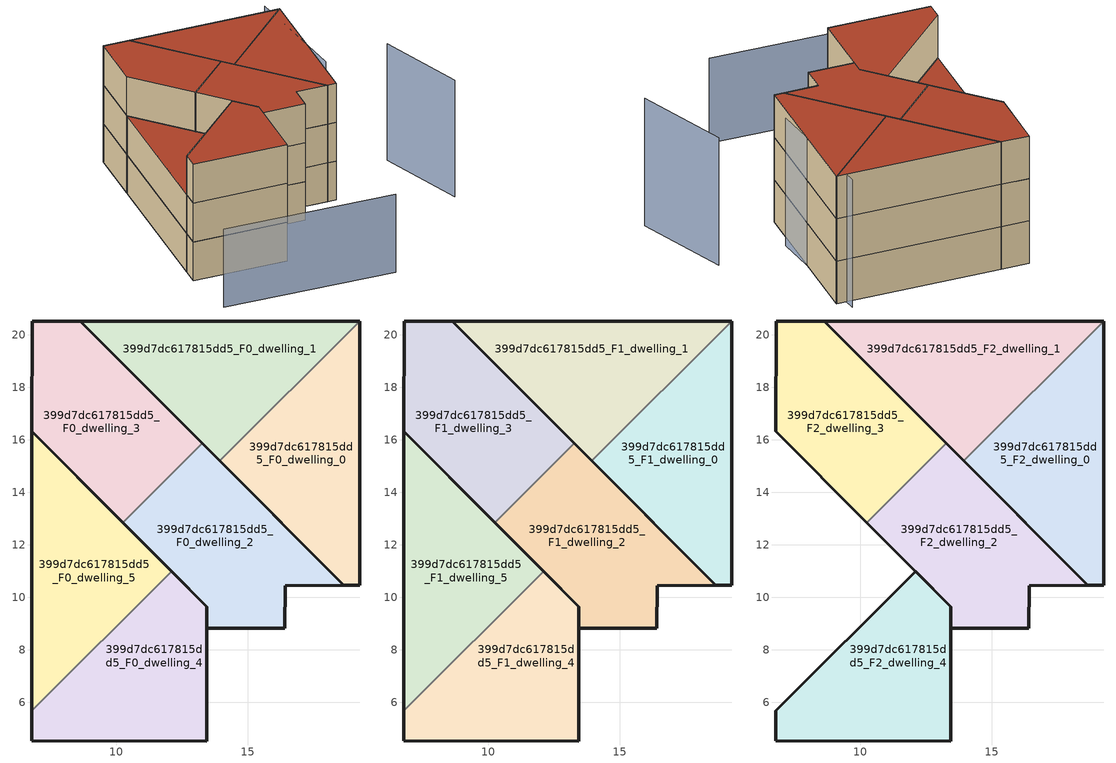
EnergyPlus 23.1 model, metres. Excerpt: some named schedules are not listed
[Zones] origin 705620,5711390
399d7dc617815dd5_F0_dwelling_0
 floor ground (EU_floor_Construction): 19.27,10.45 19.28,20.51 19.27,20.51 13.93,15.19 18.67,10.45 z0
 wall outside (EU_wall_Construction): 19.28,20.51 19.27,10.45 18.67,10.45 13.93,15.19 z0:3
 wall adiabatic (EU_wall_Construction): 19.27,20.51 19.28,20.51 z0:3
 wall to 399d7dc617815dd5_F0_dwelling_1 (EU_wall_Construction): 13.93,15.19 19.27,20.51 z0:3
399d7dc617815dd5_F0_dwelling_1
 floor ground (EU_floor_Construction): 19.27,20.51 8.61,20.52 13.93,15.19 z0
 wall outside (EU_wall_Construction): 13.93,15.19 8.61,20.52 19.27,20.51 z0:3
399d7dc617815dd5_F0_dwelling_2
 floor ground (EU_floor_Construction): 18.67,10.45 13.27,15.86 10.25,12.84 13.45,9.63 13.45,8.82 16.42,8.82 16.43,10.44 z0
 wall outside (EU_wall_Construction): 13.27,15.86 18.67,10.45 16.43,10.44 16.42,8.82 13.45,8.82 13.45,9.63 10.25,12.84 z0:3
 wall to 399d7dc617815dd5_F0_dwelling_3 (EU_wall_Construction): 10.25,12.84 13.27,15.86 z0:3
399d7dc617815dd5_F0_dwelling_3
 floor ground (EU_floor_Construction): 13.27,15.86 8.61,20.52 6.79,20.52 6.79,16.31 10.25,12.84 z0
 wall outside (EU_wall_Construction): 10.25,12.84 6.79,16.31 6.79,20.52 8.61,20.52 13.27,15.86 z0:3
399d7dc617815dd5_F0_dwelling_4
 floor ground (EU_floor_Construction): 13.44,4.52 13.45,9.63 12.1,10.98 6.77,5.67 6.77,4.53 z0
 wall outside (EU_wall_Construction): 12.1,10.98 13.45,9.63 13.44,4.52 6.77,4.53 6.77,5.67 z0:3
 wall to 399d7dc617815dd5_F0_dwelling_5 (EU_wall_Construction): 6.77,5.67 12.1,10.98 z0:3
399d7dc617815dd5_F0_dwelling_5
 floor ground (EU_floor_Construction): 12.1,10.98 6.79,16.31 6.77,5.67 z0
 wall outside (EU_wall_Construction): 6.77,5.67 6.79,16.31 12.1,10.98 z0:3
399d7dc617815dd5_F1_dwelling_0
 floor to 399d7dc617815dd5_F0_dwelling_0 (EU_floor_Construction): 19.27,10.45 19.28,20.51 19.27,20.51 13.93,15.19 18.67,10.45 z3
 wall outside (EU_wall_Construction): 19.28,20.51 19.27,10.45 18.67,10.45 13.93,15.19 z3:6
 wall adiabatic (EU_wall_Construction): 19.27,20.51 19.28,20.51 z3:6
 wall to 399d7dc617815dd5_F1_dwelling_1 (EU_wall_Construction): 13.93,15.19 19.27,20.51 z3:6
399d7dc617815dd5_F1_dwelling_1
 floor to 399d7dc617815dd5_F0_dwelling_1 (EU_floor_Construction): 19.27,20.51 8.61,20.52 13.93,15.19 z3
 wall outside (EU_wall_Construction): 13.93,15.19 8.61,20.52 19.27,20.51 z3:6
399d7dc617815dd5_F1_dwelling_2
 floor to 399d7dc617815dd5_F0_dwelling_2 (EU_floor_Construction): 18.67,10.45 13.27,15.86 10.25,12.84 13.45,9.63 13.45,8.82 16.42,8.82 16.43,10.44 z3
 wall outside (EU_wall_Construction): 13.27,15.86 18.67,10.45 16.43,10.44 16.42,8.82 13.45,8.82 13.45,9.63 10.25,12.84 z3:6
 wall to 399d7dc617815dd5_F1_dwelling_3 (EU_wall_Construction): 10.25,12.84 13.27,15.86 z3:6
399d7dc617815dd5_F1_dwelling_3
 floor to 399d7dc617815dd5_F0_dwelling_3 (EU_floor_Construction): 13.27,15.86 8.61,20.52 6.79,20.52 6.79,16.31 10.25,12.84 z3
 wall outside (EU_wall_Construction): 10.25,12.84 6.79,16.31 6.79,20.52 8.61,20.52 13.27,15.86 z3:6
399d7dc617815dd5_F1_dwelling_4
 floor to 399d7dc617815dd5_F0_dwelling_4 (EU_floor_Construction): 13.44,4.52 13.45,9.63 12.1,10.98 6.77,5.67 6.77,4.53 z3
 wall outside (EU_wall_Construction): 12.1,10.98 13.45,9.63 13.44,4.52 6.77,4.53 6.77,5.67 z3:6
 wall to 399d7dc617815dd5_F1_dwelling_5 (EU_wall_Construction): 6.77,5.67 12.1,10.98 z3:6
399d7dc617815dd5_F1_dwelling_5
 floor to 399d7dc617815dd5_F0_dwelling_5 (EU_floor_Construction): 12.1,10.98 6.79,16.31 6.77,5.67 z3
 wall outside (EU_wall_Construction): 6.77,5.67 6.79,16.31 12.1,10.98 z3:6
 roof outside (EU_roof_Construction): 6.79,16.31 12.1,10.98 6.77,5.67 z6
399d7dc617815dd5_F2_dwelling_0
 floor to 399d7dc617815dd5_F1_dwelling_0 (EU_floor_Construction): 19.27,10.45 19.28,20.51 19.27,20.51 13.93,15.19 18.67,10.45 z6
 wall outside (EU_wall_Construction): 19.28,20.51 19.27,10.45 18.67,10.45 13.93,15.19 z6:9
 wall adiabatic (EU_wall_Construction): 19.27,20.51 19.28,20.51 z6:9
 wall to 399d7dc617815dd5_F2_dwelling_1 (EU_wall_Construction): 13.93,15.19 19.27,20.51 z6:9
 roof outside (EU_roof_Construction): 19.28,20.51 19.27,10.45 18.67,10.45 13.93,15.19 19.27,20.51 z9
399d7dc617815dd5_F2_dwelling_1
 floor to 399d7dc617815dd5_F1_dwelling_1 (EU_floor_Construction): 19.27,20.51 8.61,20.52 13.93,15.19 z6
 wall outside (EU_wall_Construction): 13.93,15.19 8.61,20.52 19.27,20.51 z6:9
 roof outside (EU_roof_Construction): 19.27,20.51 13.93,15.19 8.61,20.52 z9
399d7dc617815dd5_F2_dwelling_2
 floor to 399d7dc617815dd5_F1_dwelling_2 (EU_floor_Construction): 18.67,10.45 13.27,15.86 10.25,12.84 13.45,9.63 13.45,8.82 16.42,8.82 16.43,10.44 z6
 wall outside (EU_wall_Construction): 13.27,15.86 18.67,10.45 16.43,10.44 16.42,8.82 13.45,8.82 13.45,9.63 10.25,12.84 z6:9
 wall to 399d7dc617815dd5_F2_dwelling_3 (EU_wall_Construction): 10.25,12.84 13.27,15.86 z6:9
 roof outside (EU_roof_Construction): 13.27,15.86 18.67,10.45 16.43,10.44 16.42,8.82 13.45,8.82 13.45,9.63 10.25,12.84 z9
399d7dc617815dd5_F2_dwelling_3
 floor to 399d7dc617815dd5_F1_dwelling_3 (EU_floor_Construction): 13.27,15.86 8.61,20.52 6.79,20.52 6.79,16.31 10.25,12.84 z6
 wall outside (EU_wall_Construction): 10.25,12.84 6.79,16.31 6.79,20.52 8.61,20.52 13.27,15.86 z6:9
 roof outside (EU_roof_Construction): 8.61,20.52 13.27,15.86 10.25,12.84 6.79,16.31 6.79,20.52 z9
399d7dc617815dd5_F2_dwelling_4
 floor to 399d7dc617815dd5_F1_dwelling_4 (EU_floor_Construction): 13.44,4.52 13.45,9.63 12.1,10.98 6.77,5.67 6.77,4.53 z6
 wall outside (EU_wall_Construction): 13.45,9.63 13.44,4.52 6.77,4.53 6.77,5.67 12.1,10.98 13.45,9.63 z6:9
 roof outside (EU_roof_Construction): 12.1,10.98 13.45,9.63 13.44,4.52 6.77,4.53 6.77,5.67 z9
shading: 7.43,0.74 19.54,0.6 z0:6; 26.66,7.95 24.21,13.8 / 19.62,13.21 18.51,21.19 z0:9
[Building]
EU S2 Campaign: North Axis=0; Terrain=City; Solar Distribution=FullExterior
[Site:Location]
London: Latitude=51.5; Longitude=-0.5; Time Zone=0; Elevation=25
[SizingPeriod:WeatherFileDays]
AnnualSizingPeriod: Begin Month=1; Begin Day of Month=1; End Month=12; End Day of Month=31; Day of Week for Start Day=Monday; Use Weather File Daylight Saving Period=No; Use Weather File Rain and Snow Indicators=No
[MATERIAL]
EU_InternalMass_Material: Roughness=MediumRough; Thickness=0.1; Conductivity=1; Density=1800; Specific Heat=900; Thermal Absorptance=0.9; Solar Absorptance=0.7; Visible Absorptance=0.7
[MATERIAL:NOMASS] Roughness=MediumRough; Thermal Absorptance=0.9; Solar Absorptance=0.7; Visible Absorptance=0.7
Name | Thermal Resistance
EU_wall_NoMass | 1.04674
EU_roof_NoMass | 4.32442
EU_floor_NoMass | 2.04616
[CONSTRUCTION]
EU_wall_Construction: EU_wall_NoMass
EU_roof_Construction: EU_roof_NoMass
EU_floor_Construction: EU_floor_NoMass
EU_InternalMass_Construction: EU_InternalMass_Material
[ZONE] Type=1; Multiplier=1; Ceiling Height=autocalculate; Floor Area=autocalculate; Part of Total Floor Area=Yes
Name | Volume
399d7dc617815dd5_F0_dwelling_0; 399d7dc617815dd5_F1_dwelling_0; 399d7dc617815dd5_F2_dwelling_0; 399d7dc617815dd5_F0_dwelling_1; 399d7dc617815dd5_F1_dwelling_1; 399d7dc617815dd5_F2_dwelling_1 | 85.0671
399d7dc617815dd5_F0_dwelling_2; 399d7dc617815dd5_F1_dwelling_2; 399d7dc617815dd5_F2_dwelling_2 | 86.0618
399d7dc617815dd5_F0_dwelling_3; 399d7dc617815dd5_F1_dwelling_3; 399d7dc617815dd5_F2_dwelling_3 | 85.062
399d7dc617815dd5_F0_dwelling_4; 399d7dc617815dd5_F1_dwelling_4; 399d7dc617815dd5_F2_dwelling_4 | 84.0798
399d7dc617815dd5_F0_dwelling_5; 399d7dc617815dd5_F1_dwelling_5 | 85.0518
[INTERNALMASS] Construction=EU_InternalMass_Construction
Name | Zone or ZoneList | Surface Area
399d7dc617815dd5_F0_dwelling_0_EU_InternalMass | 399d7dc617815dd5_F0_dwelling_0 | 28.3554
399d7dc617815dd5_F0_dwelling_1_EU_InternalMass | 399d7dc617815dd5_F0_dwelling_1 | 28.3557
399d7dc617815dd5_F0_dwelling_2_EU_InternalMass | 399d7dc617815dd5_F0_dwelling_2 | 28.688
399d7dc617815dd5_F0_dwelling_3_EU_InternalMass | 399d7dc617815dd5_F0_dwelling_3 | 28.3536
399d7dc617815dd5_F0_dwelling_4_EU_InternalMass | 399d7dc617815dd5_F0_dwelling_4 | 28.0254
399d7dc617815dd5_F0_dwelling_5_EU_InternalMass | 399d7dc617815dd5_F0_dwelling_5 | 28.3503
399d7dc617815dd5_F1_dwelling_0_EU_InternalMass | 399d7dc617815dd5_F1_dwelling_0 | 28.3554
399d7dc617815dd5_F1_dwelling_1_EU_InternalMass | 399d7dc617815dd5_F1_dwelling_1 | 28.3557
399d7dc617815dd5_F1_dwelling_2_EU_InternalMass | 399d7dc617815dd5_F1_dwelling_2 | 28.688
399d7dc617815dd5_F1_dwelling_3_EU_InternalMass | 399d7dc617815dd5_F1_dwelling_3 | 28.3536
399d7dc617815dd5_F1_dwelling_4_EU_InternalMass | 399d7dc617815dd5_F1_dwelling_4 | 28.0254
399d7dc617815dd5_F1_dwelling_5_EU_InternalMass | 399d7dc617815dd5_F1_dwelling_5 | 28.3503
399d7dc617815dd5_F2_dwelling_0_EU_InternalMass | 399d7dc617815dd5_F2_dwelling_0 | 34.0233
399d7dc617815dd5_F2_dwelling_1_EU_InternalMass | 399d7dc617815dd5_F2_dwelling_1 | 34.027
399d7dc617815dd5_F2_dwelling_2_EU_InternalMass | 399d7dc617815dd5_F2_dwelling_2 | 34.0292
399d7dc617815dd5_F2_dwelling_3_EU_InternalMass | 399d7dc617815dd5_F2_dwelling_3 | 34.0222
399d7dc617815dd5_F2_dwelling_4_EU_InternalMass | 399d7dc617815dd5_F2_dwelling_4 | 34.0189
[OTHEREQUIPMENT] Fuel Type=Electricity; Design Level Calculation Method=Watts/Area; Power per Zone Floor Area=1; Fraction Latent=0; Fraction Radiant=0; Fraction Lost=0; Carbon Dioxide Generation Rate=0; EndUse Subcategory=EU_Step8_InternalGains
Name | Zone or ZoneList or Space or SpaceList | Schedule
EU_Step8_InternalGain_399d7dc617815dd5_F0_dwelling_0_f000 | 399d7dc617815dd5_F0_dwelling_0 | EU_Step8_GainSchedule_399d7dc617815dd5_F0_dwelling_0_f000
EU_Step8_InternalGain_399d7dc617815dd5_F0_dwelling_1_f000 | 399d7dc617815dd5_F0_dwelling_1 | EU_Step8_GainSchedule_399d7dc617815dd5_F0_dwelling_1_f000
EU_Step8_InternalGain_399d7dc617815dd5_F0_dwelling_2_f000 | 399d7dc617815dd5_F0_dwelling_2 | EU_Step8_GainSchedule_399d7dc617815dd5_F0_dwelling_2_f000
EU_Step8_InternalGain_399d7dc617815dd5_F0_dwelling_3_f000 | 399d7dc617815dd5_F0_dwelling_3 | EU_Step8_GainSchedule_399d7dc617815dd5_F0_dwelling_3_f000
EU_Step8_InternalGain_399d7dc617815dd5_F0_dwelling_4_f000 | 399d7dc617815dd5_F0_dwelling_4 | EU_Step8_GainSchedule_399d7dc617815dd5_F0_dwelling_4_f000
EU_Step8_InternalGain_399d7dc617815dd5_F0_dwelling_5_f000 | 399d7dc617815dd5_F0_dwelling_5 | EU_Step8_GainSchedule_399d7dc617815dd5_F0_dwelling_5_f000
EU_Step8_InternalGain_399d7dc617815dd5_F1_dwelling_0_f000 | 399d7dc617815dd5_F1_dwelling_0 | EU_Step8_GainSchedule_399d7dc617815dd5_F1_dwelling_0_f000
EU_Step8_InternalGain_399d7dc617815dd5_F1_dwelling_1_f000 | 399d7dc617815dd5_F1_dwelling_1 | EU_Step8_GainSchedule_399d7dc617815dd5_F1_dwelling_1_f000
EU_Step8_InternalGain_399d7dc617815dd5_F1_dwelling_2_f000 | 399d7dc617815dd5_F1_dwelling_2 | EU_Step8_GainSchedule_399d7dc617815dd5_F1_dwelling_2_f000
EU_Step8_InternalGain_399d7dc617815dd5_F1_dwelling_3_f000 | 399d7dc617815dd5_F1_dwelling_3 | EU_Step8_GainSchedule_399d7dc617815dd5_F1_dwelling_3_f000
EU_Step8_InternalGain_399d7dc617815dd5_F1_dwelling_4_f000 | 399d7dc617815dd5_F1_dwelling_4 | EU_Step8_GainSchedule_399d7dc617815dd5_F1_dwelling_4_f000
EU_Step8_InternalGain_399d7dc617815dd5_F1_dwelling_5_f000 | 399d7dc617815dd5_F1_dwelling_5 | EU_Step8_GainSchedule_399d7dc617815dd5_F1_dwelling_5_f000
EU_Step8_InternalGain_399d7dc617815dd5_F2_dwelling_0_f000 | 399d7dc617815dd5_F2_dwelling_0 | EU_Step8_GainSchedule_399d7dc617815dd5_F2_dwelling_0_f000
EU_Step8_InternalGain_399d7dc617815dd5_F2_dwelling_1_f000 | 399d7dc617815dd5_F2_dwelling_1 | EU_Step8_GainSchedule_399d7dc617815dd5_F2_dwelling_1_f000
EU_Step8_InternalGain_399d7dc617815dd5_F2_dwelling_2_f000 | 399d7dc617815dd5_F2_dwelling_2 | EU_Step8_GainSchedule_399d7dc617815dd5_F2_dwelling_2_f000
EU_Step8_InternalGain_399d7dc617815dd5_F2_dwelling_3_f000 | 399d7dc617815dd5_F2_dwelling_3 | EU_Step8_GainSchedule_399d7dc617815dd5_F2_dwelling_3_f000
EU_Step8_InternalGain_399d7dc617815dd5_F2_dwelling_4_f000 | 399d7dc617815dd5_F2_dwelling_4 | EU_Step8_GainSchedule_399d7dc617815dd5_F2_dwelling_4_f000
[ZONEVENTILATION:DESIGNFLOWRATE] Schedule=EU_AlwaysOn; Design Flow Rate Calculation Method=AirChanges/Hour; Air Changes per Hour=0.488719; Ventilation Type=Natural; Fan Pressure Rise=0; Fan Total Efficiency=1; Constant Term Coefficient=1; Temperature Term Coefficient=0; Velocity Term Coefficient=0; Velocity Squared Term Coefficient=0; Minimum Indoor Temperature=-100; Maximum Indoor Temperature=100; Delta Temperature=-100; Minimum Outdoor Temperature=-100; Maximum Outdoor Temperature=100; Maximum Wind Speed=40
Name | Zone or ZoneList or Space or SpaceList
EU_ConstantAir_399d7dc617815dd5_F0_dwelling_0 | 399d7dc617815dd5_F0_dwelling_0
EU_ConstantAir_399d7dc617815dd5_F0_dwelling_1 | 399d7dc617815dd5_F0_dwelling_1
EU_ConstantAir_399d7dc617815dd5_F0_dwelling_2 | 399d7dc617815dd5_F0_dwelling_2
EU_ConstantAir_399d7dc617815dd5_F0_dwelling_3 | 399d7dc617815dd5_F0_dwelling_3
EU_ConstantAir_399d7dc617815dd5_F0_dwelling_4 | 399d7dc617815dd5_F0_dwelling_4
EU_ConstantAir_399d7dc617815dd5_F0_dwelling_5 | 399d7dc617815dd5_F0_dwelling_5
EU_ConstantAir_399d7dc617815dd5_F1_dwelling_0 | 399d7dc617815dd5_F1_dwelling_0
EU_ConstantAir_399d7dc617815dd5_F1_dwelling_1 | 399d7dc617815dd5_F1_dwelling_1
EU_ConstantAir_399d7dc617815dd5_F1_dwelling_2 | 399d7dc617815dd5_F1_dwelling_2
EU_ConstantAir_399d7dc617815dd5_F1_dwelling_3 | 399d7dc617815dd5_F1_dwelling_3
EU_ConstantAir_399d7dc617815dd5_F1_dwelling_4 | 399d7dc617815dd5_F1_dwelling_4
EU_ConstantAir_399d7dc617815dd5_F1_dwelling_5 | 399d7dc617815dd5_F1_dwelling_5
EU_ConstantAir_399d7dc617815dd5_F2_dwelling_0 | 399d7dc617815dd5_F2_dwelling_0
EU_ConstantAir_399d7dc617815dd5_F2_dwelling_1 | 399d7dc617815dd5_F2_dwelling_1
EU_ConstantAir_399d7dc617815dd5_F2_dwelling_2 | 399d7dc617815dd5_F2_dwelling_2
EU_ConstantAir_399d7dc617815dd5_F2_dwelling_3 | 399d7dc617815dd5_F2_dwelling_3
EU_ConstantAir_399d7dc617815dd5_F2_dwelling_4 | 399d7dc617815dd5_F2_dwelling_4
[HVACTEMPLATE:THERMOSTAT] Constant Heating Setpoint=20; Constant Cooling Setpoint=50
EU_HeatOnly_399d7dc617815dd5_F0_dwelling_0; EU_HeatOnly_399d7dc617815dd5_F0_dwelling_1; EU_HeatOnly_399d7dc617815dd5_F0_dwelling_2; EU_HeatOnly_399d7dc617815dd5_F0_dwelling_3; EU_HeatOnly_399d7dc617815dd5_F0_dwelling_4; EU_HeatOnly_399d7dc617815dd5_F0_dwelling_5; EU_HeatOnly_399d7dc617815dd5_F1_dwelling_0; EU_HeatOnly_399d7dc617815dd5_F1_dwelling_1; EU_HeatOnly_399d7dc617815dd5_F1_dwelling_2; EU_HeatOnly_399d7dc617815dd5_F1_dwelling_3; EU_HeatOnly_399d7dc617815dd5_F1_dwelling_4; EU_HeatOnly_399d7dc617815dd5_F1_dwelling_5; EU_HeatOnly_399d7dc617815dd5_F2_dwelling_0; EU_HeatOnly_399d7dc617815dd5_F2_dwelling_1; EU_HeatOnly_399d7dc617815dd5_F2_dwelling_2; EU_HeatOnly_399d7dc617815dd5_F2_dwelling_3; EU_HeatOnly_399d7dc617815dd5_F2_dwelling_4
[HVACTEMPLATE:ZONE:IDEALLOADSAIRSYSTEM] System Availability Schedule=EU_AlwaysOn; Maximum Heating Supply Air Temperature=50; Minimum Cooling Supply Air Temperature=13; Maximum Heating Supply Air Humidity Ratio=0.0156; Minimum Cooling Supply Air Humidity Ratio=0.0077; Heating Limit=NoLimit; Cooling Limit=NoLimit; Heating Availability Schedule=EU_AlwaysOn; Cooling Availability Schedule=EU_CoolingOff; Dehumidification Control Type=ConstantSensibleHeatRatio; Cooling Sensible Heat Ratio=0.7; Dehumidification Setpoint=60; Humidification Control Type=None; Humidification Setpoint=30; Outdoor Air Method=None; Outdoor Air Flow Rate per Person=0.00944; Outdoor Air Flow Rate per Zone Floor Area=0; Outdoor Air Flow Rate per Zone=0; Demand Controlled Ventilation Type=None; Outdoor Air Economizer Type=NoEconomizer; Heat Recovery Type=None; Sensible Heat Recovery Effectiveness=0.7; Latent Heat Recovery Effectiveness=0.65
Name | Template Thermostat
399d7dc617815dd5_F0_dwelling_0 | EU_HeatOnly_399d7dc617815dd5_F0_dwelling_0
399d7dc617815dd5_F0_dwelling_1 | EU_HeatOnly_399d7dc617815dd5_F0_dwelling_1
399d7dc617815dd5_F0_dwelling_2 | EU_HeatOnly_399d7dc617815dd5_F0_dwelling_2
399d7dc617815dd5_F0_dwelling_3 | EU_HeatOnly_399d7dc617815dd5_F0_dwelling_3
399d7dc617815dd5_F0_dwelling_4 | EU_HeatOnly_399d7dc617815dd5_F0_dwelling_4
399d7dc617815dd5_F0_dwelling_5 | EU_HeatOnly_399d7dc617815dd5_F0_dwelling_5
399d7dc617815dd5_F1_dwelling_0 | EU_HeatOnly_399d7dc617815dd5_F1_dwelling_0
399d7dc617815dd5_F1_dwelling_1 | EU_HeatOnly_399d7dc617815dd5_F1_dwelling_1
399d7dc617815dd5_F1_dwelling_2 | EU_HeatOnly_399d7dc617815dd5_F1_dwelling_2
399d7dc617815dd5_F1_dwelling_3 | EU_HeatOnly_399d7dc617815dd5_F1_dwelling_3
399d7dc617815dd5_F1_dwelling_4 | EU_HeatOnly_399d7dc617815dd5_F1_dwelling_4
399d7dc617815dd5_F1_dwelling_5 | EU_HeatOnly_399d7dc617815dd5_F1_dwelling_5
399d7dc617815dd5_F2_dwelling_0 | EU_HeatOnly_399d7dc617815dd5_F2_dwelling_0
399d7dc617815dd5_F2_dwelling_1 | EU_HeatOnly_399d7dc617815dd5_F2_dwelling_1
399d7dc617815dd5_F2_dwelling_2 | EU_HeatOnly_399d7dc617815dd5_F2_dwelling_2
399d7dc617815dd5_F2_dwelling_3 | EU_HeatOnly_399d7dc617815dd5_F2_dwelling_3
399d7dc617815dd5_F2_dwelling_4 | EU_HeatOnly_399d7dc617815dd5_F2_dwelling_4
[SIZING:ZONE] Zone Cooling Design Supply Air Temperature Input Method=SupplyAirTemperature; Zone Cooling Design Supply Air Temperature=13; Zone Heating Design Supply Air Temperature Input Method=SupplyAirTemperature; Zone Heating Design Supply Air Temperature=50; Zone Cooling Design Supply Air Humidity Ratio=0.008; Zone Heating Design Supply Air Humidity Ratio=0.008; Cooling Design Air Flow Method=DesignDay; Cooling Design Air Flow Rate=0; Cooling Minimum Air Flow per Zone Floor Area=0.000762; Cooling Minimum Air Flow=0; Cooling Minimum Air Flow Fraction=0.2; Heating Design Air Flow Method=DesignDay; Heating Design Air Flow Rate=0; Heating Maximum Air Flow per Zone Floor Area=0.002032; Heating Maximum Air Flow=0.141576; Heating Maximum Air Flow Fraction=0.3; Account for Dedicated Outdoor Air System=No; Dedicated Outdoor Air System Control Strategy=NeutralSupplyAir; Dedicated Outdoor Air Low Setpoint Temperature for Design=autosize; Dedicated Outdoor Air High Setpoint Temperature for Design=autosize; Zone Load Sizing Method=Sensible Load Only No Latent Load; Zone Latent Cooling Design Supply Air Humidity Ratio Input Method=HumidityRatioDifference; Zone Cooling Design Supply Air Humidity Ratio Difference=0.005; Zone Latent Heating Design Supply Air Humidity Ratio Input Method=HumidityRatioDifference; Zone Humidification Design Supply Air Humidity Ratio Difference=0.005
399d7dc617815dd5_F0_dwelling_0; 399d7dc617815dd5_F0_dwelling_1; 399d7dc617815dd5_F0_dwelling_2; 399d7dc617815dd5_F0_dwelling_3; 399d7dc617815dd5_F0_dwelling_4; 399d7dc617815dd5_F0_dwelling_5; 399d7dc617815dd5_F1_dwelling_0; 399d7dc617815dd5_F1_dwelling_1; 399d7dc617815dd5_F1_dwelling_2; 399d7dc617815dd5_F1_dwelling_3; 399d7dc617815dd5_F1_dwelling_4; 399d7dc617815dd5_F1_dwelling_5; 399d7dc617815dd5_F2_dwelling_0; 399d7dc617815dd5_F2_dwelling_1; 399d7dc617815dd5_F2_dwelling_2; 399d7dc617815dd5_F2_dwelling_3; 399d7dc617815dd5_F2_dwelling_4
[SCHEDULE:FILE] Column Number=1; Rows to Skip at Top=0; Number of Hours of Data=8760; Column Separator=Comma; Interpolate to Timestep=No; Minutes per Item=60; Adjust Schedule for Daylight Savings=Yes
Name | File
EU_Step8_GainSchedule_399d7dc617815dd5_F0_dwelling_0_f000 | ../../schedules/399d7dc617815dd5/399d7dc617815dd5_F0_dwelling_0_f000_gain.csv
EU_Step8_GainSchedule_399d7dc617815dd5_F0_dwelling_1_f000 | ../../schedules/399d7dc617815dd5/399d7dc617815dd5_F0_dwelling_1_f000_gain.csv
EU_Step8_GainSchedule_399d7dc617815dd5_F0_dwelling_2_f000 | ../../schedules/399d7dc617815dd5/399d7dc617815dd5_F0_dwelling_2_f000_gain.csv
